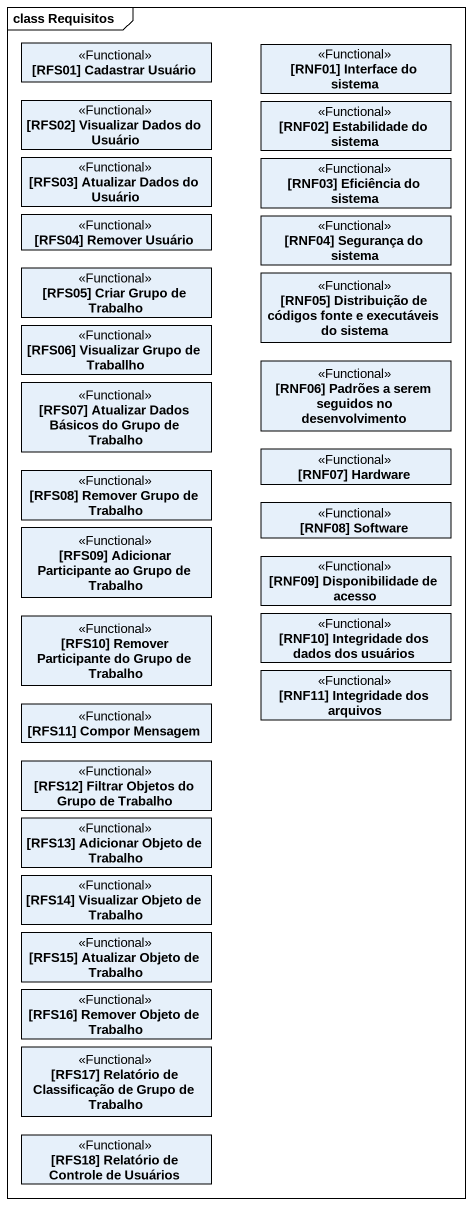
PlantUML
@startuml
mainframe class Requisitos
hide circle
hide empty members
class "[RFS01] Cadastrar Usuário" as RFS01_Cadastrar_Usuário <<Functional>>
class "[RNF01] Interface do sistema" as RNF01_Interface_do_sistema <<Functional>>
class "[RFS02] Visualizar Dados do Usuário" as RFS02_Visualizar_Dados_do <<Functional>>
class "[RNF02] Estabilidade do sistema" as RNF02_Estabilidade_do <<Functional>>
class "[RFS03] Atualizar Dados do Usuário" as RFS03_Atualizar_Dados_do <<Functional>>
class "[RNF03] Eficiência do sistema" as RNF03_Eficiência_do_sistema <<Functional>>
class "[RFS04] Remover Usuário" as RFS04_Remover_Usuário <<Functional>>
class "[RNF04] Segurança do sistema" as RNF04_Segurança_do_sistema <<Functional>>
class "[RFS05] Criar Grupo de Trabalho" as RFS05_Criar_Grupo_de <<Functional>>
class "[RNF05] Distribuição de códigos fonte e executáveis do sistema" as RNF05_Distribuição_de <<Functional>>
class "[RFS06] Visualizar Grupo de Traballho" as RFS06_Visualizar_Grupo_de <<Functional>>
class "[RNF06] Padrões a serem seguidos no desenvolvimento" as RNF06_Padrões_a_serem <<Functional>>
class "[RFS07] Atualizar Dados Básicos do Grupo de Trabalho" as RFS07_Atualizar_Dados <<Functional>>
class "[RFS08] Remover Grupo de Trabalho" as RFS08_Remover_Grupo_de <<Functional>>
class "[RNF07] Hardware" as RNF07_Hardware <<Functional>>
class "[RFS09] Adicionar Participante ao Grupo de Trabalho" as RFS09_Adicionar <<Functional>>
class "[RNF08] Software" as RNF08_Software <<Functional>>
class "[RNF09] Disponibilidade de acesso" as RNF09_Disponibilidade_de <<Functional>>
class "[RFS10] Remover Participante do Grupo de Trabalho" as RFS10_Remover_Participante <<Functional>>
class "[RNF10] Integridade dos dados dos usuários" as RNF10_Integridade_dos_dados <<Functional>>
class "[RNF11] Integridade dos arquivos" as RNF11_Integridade_dos <<Functional>>
class "[RFS11] Compor Mensagem" as RFS11_Compor_Mensagem <<Functional>>
class "[RFS12] Filtrar Objetos do Grupo de Trabalho" as RFS12_Filtrar_Objetos_do <<Functional>>
class "[RFS13] Adicionar Objeto de Trabalho" as RFS13_Adicionar_Objeto_de <<Functional>>
class "[RFS14] Visualizar Objeto de Trabalho" as RFS14_Visualizar_Objeto_de <<Functional>>
class "[RFS15] Atualizar Objeto de Trabalho" as RFS15_Atualizar_Objeto_de <<Functional>>
class "[RFS16] Remover Objeto de Trabalho" as RFS16_Remover_Objeto_de <<Functional>>
class "[RFS17] Relatório de Classificação de Grupo de Trabalho" as RFS17_Relatório_de <<Functional>>
class "[RFS18] Relatório de Controle de Usuários" as RFS18_Relatório_de_Controle <<Functional>>
@enduml
